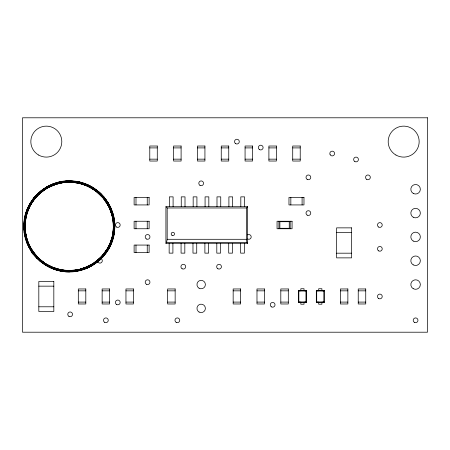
<?xml version="1.0" encoding="UTF-8"?>
<svg xmlns="http://www.w3.org/2000/svg" width="450" height="450" viewBox="0 0 450 450"><rect width="100%" height="100%" fill="white"/><g stroke="black" fill="none" stroke-linecap="round" stroke-linejoin="round"><path stroke-width="0.67" d="M59.929 270.827C85.365 277.054 112.736 256.871 114.559 230.805C117.624 206.066 96.981 181.845 72.067 180.962C47.233 178.796 23.782 200.317 23.805 225.242C22.551 250.138 44.916 272.784 69.823 271.851C69.722 269.094 62.089 271.744 60.114 269.961C54.804 268.824 49.719 266.732 45.141 263.812C36.006 257.929 29.183 248.625 26.319 238.146C22.14 223.357 26.37 206.623 37.063 195.598C55.733 174.606 93.195 178.521 107.145 202.888C122.445 225.776 110.177 260.319 83.886 268.453C58.297 278.331 27.416 258.969 25.054 231.688L26.258 237.932M24.784 228.521C21.459 190.524 70.909 166.624 98.617 192.836C113.608 205.566 118.198 228.555 109.237 246.077C98.888 268.447 68.788 277.813 47.571 265.269C27.27 254.492 18.714 227.047 29.329 206.651C39.679 184.286 69.778 174.915 90.996 187.459C129.364 208.282 116.021 267.677 73.063 270.759L73.142 271.693M70.296 182.295L70.307 181.834L67.129 181.868L63.962 182.138L64.018 182.599C74.447 181.339 85.264 183.954 93.966 189.838L94.213 189.472M71.426 270.63L68.259 270.877L61.943 270.242M73.89 182.053L70.307 181.828L63.979 182.301M26.179 215.1L24.93 222.165L24.744 225.338L25.211 225.349C25.464 210.606 33.677 196.346 46.311 188.741L46.069 188.347L51.806 185.383M25.808 219.088L25.352 219.015L24.992 222.171L24.846 228.516M25.239 222.193L25.357 231.654L26.556 237.847M113.822 227.391L113.22 233.719L112.764 233.64L113.355 227.379L113.051 221.096L113.507 221.04L112.309 214.802L111.853 214.92L109.794 208.98L110.216 208.8L112.438 215.297M113.434 227.379C113.619 253.339 87.457 274.978 61.993 269.921M113.406 230.546L113.552 224.224L112.793 217.946M113.754 224.213L113.608 230.563L113.169 230.524M23.906 228.561L24.514 218.644M23.934 225.248L25.262 215.415M66.504 271.755L66.561 270.832M72.011 181.896L72.067 180.962M43.751 262.873L47.036 264.966L47.273 264.561L52.931 267.306L58.922 269.213L65.126 270.253L65.087 270.714L58.815 269.668L51.621 267.266M73.44 182.481L73.485 182.019L79.751 183.06L86.946 185.462M25.166 222.188L25.577 219.049M113.332 230.535C112.433 239.979 108.416 249.075 102.043 256.101M113.057 233.691L113.614 224.218M113.574 230.558L111.628 239.867L109.271 245.751M63.197 271.446L63.321 270.517M75.246 182.216L75.375 181.282M114.058 234.09L114.705 227.486L114.424 220.854M62.01 269.843L61.931 270.298L58.821 269.64L55.761 268.785L55.896 268.363M76.562 182.886L76.635 182.453L82.794 183.977M165.921 243.292L166.551 242.657L167.186 239.293L167.186 207.973L165.921 206.708L165.921 243.292L247.612 243.292L247.612 206.708L165.921 206.708M25.453 219.032C26.848 210.679 30.735 202.798 36.377 196.498M26.145 215.933L25.099 222.182L24.953 228.51M25.65 219.06C27.051 210.752 30.864 202.882 36.523 196.633M112.995 233.679L111.51 239.828L109.164 245.7M109.237 246.077L111.729 239.895L113.198 233.713L112.388 237.634M59.917 270.883L60.114 269.961M78.452 182.768L78.643 181.862L81.866 182.666L81.613 183.555M113.304 237.319L113.985 234.079M58.815 269.662L58.922 269.213M79.644 183.516L79.751 183.066M25.982 215.893L29.329 206.651M26.207 215.949C28.896 204.615 36.309 194.648 46.153 188.482M29.543 207.101C25.414 215.623 24.131 225.461 25.926 234.759M82.524 268.903L89.73 265.95L95.153 262.637L94.883 262.254L101.925 255.994L107.477 248.377L110.222 242.719L112.134 236.722L112.579 236.835M33.986 197.691L30.223 203.158L27.264 209.093L25.194 215.398L26.049 215.606M56.953 269.179L56.694 270.079L53.544 269.032L53.865 268.161M113.186 233.938L114.097 234.096L112.455 240.525L109.935 246.662L106.543 252.36M82.676 184.365L82.811 183.926M84.707 184.567L85.028 183.69M111.24 243.613L112.388 240.502M52.931 267.306L52.762 267.733L49.849 266.456L44.359 263.256L36.922 256.984M85.635 185.428L85.809 185.001L88.718 186.278L94.821 189.855M53.556 268.988L50.49 267.727L50.85 266.929M87.716 185.805L88.104 184.95M50.051 266.034L49.849 266.451L52.779 267.683M76.584 182.728C86.006 184.286 94.573 189.023 101.222 195.862M88.718 186.283L88.515 186.699M29.194 206.933L32.366 201.42L37.063 195.598M109.221 245.728L106.059 251.213M107.831 248.58L109.316 245.773M101.503 257.136L106.2 251.308L109.373 245.801M28.699 206.1L30.285 203.192M47.942 265.472L47.492 266.293M90.624 187.256L91.074 186.435L93.904 188.179M91.294 188.173L91.513 187.791M32.394 201.437L29.222 206.944L29.616 207.135M107.786 248.558L104.237 253.811L99.939 258.463M45.141 263.812L44.634 264.6L50.49 267.727M93.426 188.921L93.932 188.134M44.359 263.256L44.601 262.89C32.338 254.711 24.784 240.092 25.211 225.349M32.687 201.639C36.827 195.547 42.48 190.519 49.016 187.127M89.623 265.742C96.176 262.333 101.852 257.287 106.003 251.179M32.079 200.407C37.148 193.162 44.359 187.459 52.577 184.191M42.474 261.951L41.912 262.699L39.341 260.589L39.949 259.898M96.092 190.783L96.654 190.035M106.487 252.321L99.956 259.791L91.952 265.657M41.788 261.382L42.058 261.039M96.778 191.346L96.508 191.694L103.252 198.27L108.45 206.134L108.861 205.926L110.228 208.794C105.553 198.124 96.666 189.315 85.748 185.147M98.617 192.836L99.236 192.127M39.656 259.009L39.347 259.352M98.91 193.725L99.208 193.399M43.914 189.743L38.514 194.147L36.292 196.425L36.641 196.74M36.343 196.464L38.559 194.192M36.416 196.537L38.633 194.265M94.652 262.991L102.274 256.309M167.186 207.973L246.347 207.973L247.612 206.708M306.411 302.332L306.017 301.939L306.017 291.004L306.411 290.61L298.44 290.61L298.44 302.332L306.411 302.332L306.411 290.61M298.44 302.332L298.834 301.939L298.834 291.004L298.44 290.61M324.281 302.332L323.887 301.939L323.887 291.004L324.281 290.61L316.311 290.61L316.311 302.332L324.281 302.332L324.281 290.61M316.311 302.332L316.704 301.939L316.704 291.004L316.311 290.61M36.922 258.317L37.581 257.664M100.986 195.064L101.655 194.406L99.225 192.139M29.239 245.897L33.013 252.236L37.063 257.136L37.344 256.866L31.59 249.379M108.72 205.999L103.438 198.124L96.694 191.458M37.069 257.13L41.811 261.36L49.894 266.355M37.401 256.809L41.917 261.225M101.166 195.919L101.498 195.598L105.553 200.492L109.328 206.837M38.587 194.226L43.476 190.187L48.887 186.879M38.728 194.366L46.226 188.606L54.782 184.567M99.838 258.362L92.34 264.127L83.784 268.166M35.381 255.268C34.959 257.332 28.952 250.239 31.534 250.026M103.191 197.466L103.899 196.852M103.612 197.977L103.252 198.27M34.971 254.739L35.314 254.458M32.602 253.271L33.362 252.714M105.21 200.014L105.964 199.463M88.014 185.153C97.082 189.304 104.698 196.47 109.378 205.144M37.108 257.091L33.019 252.231L33.396 251.966M105.171 200.768L105.547 200.498L107.106 203.271M95.153 262.631L92.498 264.381L92.256 263.987L86.67 266.878L80.724 268.937L80.848 269.381L77.749 270.107M107.032 202.708L107.82 202.219L110.886 208.102M31.264 249.581L31.657 249.339M106.909 203.394L107.286 203.164M51.727 185.451L46.069 188.347L43.414 190.097L43.684 190.474M46.187 188.544C51.874 185.102 58.236 182.678 64.879 182.031M89.679 265.849L97.605 260.612L102.229 256.264L101.925 255.994M46.581 187.014L49.511 185.462M30.786 250.493L29.126 247.618L29.908 247.202M108.664 205.526L109.491 205.088M91.986 265.719L86.017 268.605L79.689 270.591M30.116 246.594C27.872 245.413 27.287 240.03 26.128 237.431M48.943 186.992L57.78 183.566M60.818 182.632L60.907 183.088L54.833 184.719L49.056 187.2L48.853 186.806M86.788 267.154L89.724 265.944L86.828 267.249M28.491 244.277L27.647 244.648L26.421 241.56L27.293 241.251M110.076 208.457L110.925 208.086M85.989 268.543L89.078 267.322L88.672 266.479M31.523 249.424L28.626 243.816L26.634 237.831M28.772 243.748C26.781 242.797 26.595 237.206 25.571 234.827M51.716 185.422L56.042 183.825M51.868 185.782L57.819 183.713L64.007 182.52M86.76 267.092L77.704 269.876M86.811 267.204L80.831 269.331L73.688 270.697M80.848 269.392L86.85 267.3L86.67 266.878M52.554 184.123L62.128 181.457L68.743 180.894L68.754 181.817M111.274 211.483L112.163 211.168L113.141 214.341L113.901 217.575L112.995 217.755M27.203 240.969L27.636 240.817M110.931 211.916L111.369 211.764L110.199 208.806M25.217 231.671L27.354 240.913L25.774 234.787M54.737 184.433L60.851 182.79M80.803 269.229L83.835 268.296M25.414 238.393L26.319 238.146M112.252 214.588L113.153 214.341M26.286 237.921L26.713 237.808M57.746 183.448L63.973 182.244M57.797 183.639L63.996 182.441L73.457 182.317M80.769 269.094C67.528 272.717 52.723 269.691 41.962 261.163M80.82 269.286L74.593 270.489M58.894 182.205L68.749 181.007L75.358 181.412M25.571 234.979L24.654 235.159L24.143 231.874L25.059 231.761M79.672 270.523C71.061 272.537 61.886 271.974 53.584 268.926M25.549 234.833L26.004 234.743M113.49 221.046L112.995 217.907L112.562 217.991L111.853 214.92M60.823 182.655L67.129 181.896L67.151 182.334M60.863 182.857L67.14 182.098M64.676 270.681L71.438 270.866L71.415 270.399L77.659 269.646L77.749 270.101M77.715 269.944L71.432 270.697M113.507 220.967L114.441 220.854M25.082 231.688L25.515 231.632M74.61 270.596L68.259 270.9L68.271 270.439L65.126 270.253M23.844 228.566L25.251 228.499M113.316 224.235L114.722 224.167M67.134 181.974L76.607 182.588L82.766 184.078M67.146 182.25L70.301 182.211M68.259 270.793L74.599 270.534L74.554 270.135M149.777 147.904L157.281 147.904M173.599 147.904L181.102 147.904M197.426 147.904L204.93 147.904M221.248 147.904L228.752 147.904M245.07 147.904L252.574 147.904M268.898 147.904L276.401 147.904M292.719 147.904L300.223 147.904M149.777 159.159L157.281 159.159M173.599 159.159L181.102 159.159M197.426 159.159L204.93 159.159M221.248 159.159L228.752 159.159M245.07 159.159L252.574 159.159M268.898 159.159L276.401 159.159M292.719 159.159L300.223 159.159M336.617 232.549L351.619 232.549M167.186 239.293L246.347 239.293L246.982 242.657L247.612 243.292M166.551 242.657L246.982 242.657M336.617 253.187L351.619 253.187M38.818 286.155L53.826 286.155M298.581 290.751L300.831 290.751L300.831 288.731L304.02 288.731L304.02 290.751L306.276 290.751L306.276 302.192L304.02 302.192L304.02 304.211L300.831 304.211L300.831 302.192L298.581 302.192M324.141 290.751L321.891 290.751L321.891 288.731L318.701 288.731L318.701 290.751L316.446 290.751L316.446 302.192L318.701 302.192L318.701 304.211L321.891 304.211L321.891 302.192L324.141 302.192M78.306 290.841L85.809 290.841M102.133 290.841L109.637 290.841M125.955 290.841L133.459 290.841M167.648 290.841L175.151 290.841M233.162 290.841L240.666 290.841M256.984 290.841L264.488 290.841M280.806 290.841L288.309 290.841M340.363 290.841L347.867 290.841M358.234 290.841L365.738 290.841M298.834 291.004L306.017 291.004M316.704 291.004L323.887 291.004M298.834 301.939L306.017 301.939M316.704 301.939L323.887 301.939M78.306 302.096L85.809 302.096M102.133 302.096L109.637 302.096M125.955 302.096L133.459 302.096M167.648 302.096L175.151 302.096M233.162 302.096L240.666 302.096M256.984 302.096L264.488 302.096M280.806 302.096L288.309 302.096M340.363 302.096L347.867 302.096M358.234 302.096L365.738 302.096M38.818 306.787L53.826 306.787M113.355 227.379L113.794 227.391M23.822 225.242L24.744 225.264M113.822 227.464L114.761 227.486M70.307 181.856L73.479 182.042M70.301 182.059L76.601 182.655M68.259 270.737L61.959 270.141L55.8 268.656M24.936 222.165L25.397 222.21M24.024 221.929L24.947 222.019M113.625 230.715L114.559 230.805M73.479 182.076L76.629 182.486M73.446 182.396L79.661 183.437L85.663 185.349M75.364 181.339L78.638 181.907M24.469 218.638L25.38 218.796M61.971 270.073L52.847 267.519M25.988 215.899L26.438 216.006M78.621 181.974C87.278 183.803 95.344 188.207 101.565 194.496M112.517 237.122L113.372 237.336M26.843 212.833L27.208 212.951M111.285 239.754L111.724 239.895M84.954 183.893C64.097 175.719 38.379 185.906 28.777 206.145C18.968 224.961 24.874 250.048 42.041 262.524C59.659 276.362 87.221 274.016 102.246 257.4C117.062 242.201 118.637 216.478 105.789 199.592M112.494 240.536L111.617 240.249M26.061 212.186L26.949 212.479M82.783 184.022L85.77 185.096M82.744 184.14L91.412 187.971M55.867 268.442C48.859 266.192 42.441 262.181 37.344 256.866M55.783 268.706C42.727 264.414 31.776 254.002 27.354 240.913M27.917 209.841L28.344 210.015M110.222 242.719L110.649 242.888M85.011 183.741L91.046 186.486M27.208 209.07L28.074 209.43M110.492 243.304L111.358 243.658M85.798 185.018L88.706 186.3M108.951 245.599L109.367 245.796M28.586 206.044L29.424 206.466M109.142 246.268L109.986 246.684M88.582 186.553L96.604 191.565M30.69 204.126L31.089 204.356M107.477 248.377L107.876 248.608M30.178 203.13L30.982 203.608M107.584 249.12L108.394 249.604M91.446 187.909L94.134 189.591M32.372 201.426L32.754 201.684M105.812 251.044L106.194 251.303M31.978 200.334L32.743 200.874M105.823 251.859L106.594 252.394M44.702 264.493L39.414 260.505L34.706 255.842M96.795 191.323L94.224 189.45L101.644 195.744M94.095 189.647L101.334 195.756M34.374 198.956L34.611 199.142M104.023 253.637L104.321 253.873M33.975 197.685L34.706 198.276M103.866 254.458L104.591 255.049L102.403 257.546L101.722 256.905M36.163 195.182L36.844 195.823M38.52 194.153L38.841 194.484M99.731 258.244L100.046 258.581M101.616 194.445L103.86 196.892M38.526 192.847L39.161 193.539M99.405 259.194L100.041 259.881L97.504 262.029L96.93 261.304M37.001 258.238L30.842 250.453M101.379 195.711L105.418 200.593M101.278 195.806L103.376 198.169M35.19 254.559L37.288 256.922M40.894 192.037L41.192 192.392M97.38 260.336L97.672 260.691M103.804 196.937L105.862 199.536M41.057 190.693L41.636 191.43M103.32 198.219L106.976 203.349L109.867 208.946M35.134 254.61L29.908 246.701M94.821 263.993L94.303 263.227M43.734 188.724L44.263 189.501M33.064 252.203L29.728 246.797M46.553 186.964L47.019 187.774M92.008 265.753L91.547 264.954M107.044 203.31L111.082 211.86M89.516 265.534L89.702 265.894M49.494 185.422L49.894 186.255M27.681 244.631L29.126 247.618M108.771 205.971L110.126 208.839M108.658 206.027L112.084 214.864M28.699 243.782L30.043 246.634M28.446 243.894L29.796 246.763M51.716 185.428L51.896 185.856M110.824 208.131L113.794 217.597L114.632 227.486M52.532 184.072L52.875 184.944M85.691 267.784L86.034 268.656M27.748 244.603L25.532 238.359L23.974 228.561M110.07 208.862L112.86 217.929M27.484 240.868L28.626 243.816M54.833 184.719L54.681 184.281L57.718 183.341L57.842 183.791M83.734 268.014L83.886 268.447M55.665 182.964L55.946 183.859M82.626 268.875L82.907 269.769M111.313 211.781L112.961 217.912M111.009 211.888L112.641 217.974L113.394 224.229M58.866 182.087L59.079 182.998M79.487 269.736L79.701 270.647M112.011 214.881L113.209 221.079L113.513 227.385M62.128 181.44L62.274 182.368M76.292 270.36L76.438 271.288M112.916 217.918L113.676 224.218M25.65 234.81L24.896 228.516M65.424 181.041L65.503 181.974M25.02 228.51L25.284 231.66M302.096 197.426L302.096 204.93M290.841 197.426L290.841 204.93M290.188 221.248L290.188 228.752M278.933 221.248L278.933 228.752M246.347 207.973L246.347 239.293M244.564 206.708L244.564 196.864L240.812 196.864L240.812 206.708M244.378 243.292L244.378 253.136L240.626 253.136L240.626 243.292M232.656 206.708L232.656 196.864L228.904 196.864L228.904 206.708M232.464 243.292L232.464 253.136L228.713 253.136L228.713 243.292M220.742 206.708L220.742 196.864L216.99 196.864L216.99 206.708M220.556 243.292L220.556 253.136L216.804 253.136L216.804 243.292M208.828 206.708L208.828 196.864L205.076 196.864L205.076 206.708M208.643 243.292L208.643 253.136L204.891 253.136L204.891 243.292M196.92 206.708L196.92 196.864L193.168 196.864L193.168 206.708M196.729 243.292L196.729 253.136L192.977 253.136L192.977 243.292M185.006 206.708L185.006 196.864L181.254 196.864L181.254 206.708M184.821 243.292L184.821 253.136L181.069 253.136L181.069 243.292M173.093 206.708L173.093 196.864L169.341 196.864L169.341 206.708M172.907 243.292L172.907 253.136L169.155 253.136L169.155 243.292M147.246 197.426L147.246 204.93M147.246 221.248L147.246 228.752M147.246 245.07L147.246 252.574M135.99 197.426L135.99 204.93M135.99 221.248L135.99 228.752M135.99 245.07L135.99 252.574M247.635 234.849A2.385 2.385 0 0 1 251.207 236.914A2.385 2.385 0 0 1 247.635 238.972M101.115 258.671A2.385 2.385 0 0 1 101.61 262.418A2.385 2.385 0 0 1 97.864 261.928M24.345 221.957C21.296 246.516 41.794 270.557 66.521 271.434C89.972 273.414 112.461 254.239 114.221 230.771C117.27 206.218 96.772 182.171 72.045 181.294C48.594 179.319 26.106 198.489 24.345 221.957M24.48 221.974C21.437 246.454 41.873 270.428 66.532 271.299C89.91 273.274 112.337 254.16 114.092 230.76C117.129 206.274 96.694 182.306 72.039 181.429C48.656 179.46 26.229 198.574 24.48 221.974M24.626 221.985C21.594 246.392 41.962 270.281 66.538 271.153C89.843 273.116 112.191 254.064 113.94 230.743C116.972 206.342 96.604 182.447 72.028 181.575C48.724 179.612 26.376 198.664 24.626 221.985M24.784 222.002C21.763 246.319 42.058 270.129 66.549 270.996C89.769 272.953 112.044 253.969 113.782 230.726C116.803 206.409 96.508 182.604 72.017 181.732C48.797 179.775 26.527 198.759 24.784 222.002M427.5 117.793L22.5 117.793L22.5 332.207L427.5 332.207L427.5 117.793M157.281 146.025L149.777 146.025L149.777 161.032L157.281 161.032L157.281 146.025M181.102 146.025L173.599 146.025L173.599 161.032L181.102 161.032L181.102 146.025M204.93 146.025L197.426 146.025L197.426 161.032L204.93 161.032L204.93 146.025M228.752 146.025L221.248 146.025L221.248 161.032L228.752 161.032L228.752 146.025M252.574 146.025L245.07 146.025L245.07 161.032L252.574 161.032L252.574 146.025M276.401 146.025L268.898 146.025L268.898 161.032L276.401 161.032L276.401 146.025M300.223 146.025L292.719 146.025L292.719 161.032L300.223 161.032L300.223 146.025M149.119 197.426L134.117 197.426L134.117 204.93L149.119 204.93L149.119 197.426M303.975 197.426L288.968 197.426L288.968 204.93L303.975 204.93L303.975 197.426M149.119 221.248L134.117 221.248L134.117 228.752L149.119 228.752L149.119 221.248M292.061 221.248L277.054 221.248L277.054 228.752L292.061 228.752L292.061 221.248M289.249 221.715L279.872 221.715L279.872 228.285L289.249 228.285L289.249 221.715M351.619 227.863L336.617 227.863L336.617 257.873L351.619 257.873L351.619 227.863M149.119 245.07L134.117 245.07L134.117 252.574L149.119 252.574L149.119 245.07M53.826 281.464L38.818 281.464L38.818 311.479L53.826 311.479L53.826 281.464M85.809 288.968L78.306 288.968L78.306 303.975L85.809 303.975L85.809 288.968M109.637 288.968L102.133 288.968L102.133 303.975L109.637 303.975L109.637 288.968M133.459 288.968L125.955 288.968L125.955 303.975L133.459 303.975L133.459 288.968M175.151 288.968L167.648 288.968L167.648 303.975L175.151 303.975L175.151 288.968M240.666 288.968L233.162 288.968L233.162 303.975L240.666 303.975L240.666 288.968M264.488 288.968L256.984 288.968L256.984 303.975L264.488 303.975L264.488 288.968M288.309 288.968L280.806 288.968L280.806 303.975L288.309 303.975L288.309 288.968M347.867 288.968L340.363 288.968L340.363 303.975L347.867 303.975L347.867 288.968M365.738 288.968L358.234 288.968L358.234 303.975L365.738 303.975L365.738 288.968M413.207 217.215A4.764 4.764 0 0 0 420.351 213.086A4.764 4.764 0 0 0 413.207 208.963A4.764 4.764 0 0 0 413.207 217.215M38.582 155.031A15.486 15.486 0 0 0 61.807 141.615A15.486 15.486 0 0 0 38.582 128.205A15.486 15.486 0 0 0 38.582 155.031M395.933 155.031A15.486 15.486 0 0 0 419.164 141.615A15.486 15.486 0 0 0 395.933 128.205A15.486 15.486 0 0 0 395.933 155.031M354.836 161.55A2.385 2.385 0 0 0 358.414 159.486A2.385 2.385 0 0 0 354.836 157.421A2.385 2.385 0 0 0 354.836 161.55M330.142 154.721A2.385 2.385 0 0 0 334.271 154.721A2.385 2.385 0 0 0 332.207 151.149A2.385 2.385 0 0 0 330.142 154.721M235.721 143.679A2.385 2.385 0 0 0 239.293 141.615A2.385 2.385 0 0 0 235.721 139.556A2.385 2.385 0 0 0 235.721 143.679M199.986 185.372A2.385 2.385 0 0 0 203.558 183.308A2.385 2.385 0 0 0 199.986 181.243A2.385 2.385 0 0 0 199.986 185.372M378.664 298.536A2.385 2.385 0 0 0 382.236 296.471A2.385 2.385 0 0 0 378.664 294.407A2.385 2.385 0 0 0 378.664 298.536M378.664 250.886A2.385 2.385 0 0 0 382.236 248.822A2.385 2.385 0 0 0 378.664 246.763A2.385 2.385 0 0 0 378.664 250.886M366.75 179.415A2.385 2.385 0 0 0 370.322 177.351A2.385 2.385 0 0 0 366.75 175.292A2.385 2.385 0 0 0 366.75 179.415M378.664 227.064A2.385 2.385 0 0 0 382.236 225A2.385 2.385 0 0 0 378.664 222.936A2.385 2.385 0 0 0 378.664 227.064M414.399 322.358A2.385 2.385 0 0 0 417.971 320.293A2.385 2.385 0 0 0 414.399 318.229A2.385 2.385 0 0 0 414.399 322.358M176.164 322.358A2.385 2.385 0 0 0 179.736 320.293A2.385 2.385 0 0 0 176.164 318.229A2.385 2.385 0 0 0 176.164 322.358M307.192 179.415A2.385 2.385 0 0 0 310.764 177.351A2.385 2.385 0 0 0 307.192 175.292A2.385 2.385 0 0 0 307.192 179.415M307.192 215.151A2.385 2.385 0 0 0 310.764 213.086A2.385 2.385 0 0 0 307.192 211.028A2.385 2.385 0 0 0 307.192 215.151M146.385 284.237A2.385 2.385 0 0 0 149.957 282.178A2.385 2.385 0 0 0 146.385 280.114A2.385 2.385 0 0 0 146.385 284.237M217.851 268.757A2.385 2.385 0 0 0 221.428 266.692A2.385 2.385 0 0 0 217.851 264.628A2.385 2.385 0 0 0 217.851 268.757M116.601 227.064A2.385 2.385 0 0 0 120.178 225A2.385 2.385 0 0 0 116.601 222.936A2.385 2.385 0 0 0 116.601 227.064M182.115 268.757A2.385 2.385 0 0 0 185.692 266.692A2.385 2.385 0 0 0 182.115 264.628A2.385 2.385 0 0 0 182.115 268.757M116.601 304.487A2.385 2.385 0 0 0 120.178 302.428A2.385 2.385 0 0 0 116.601 300.364A2.385 2.385 0 0 0 116.601 304.487M68.957 316.401A2.385 2.385 0 0 0 72.529 314.336A2.385 2.385 0 0 0 68.957 312.277A2.385 2.385 0 0 0 68.957 316.401M271.457 306.872A2.385 2.385 0 0 0 275.029 304.808A2.385 2.385 0 0 0 271.457 302.743A2.385 2.385 0 0 0 271.457 306.872M104.692 322.358A2.385 2.385 0 0 0 108.264 320.293A2.385 2.385 0 0 0 104.692 318.229A2.385 2.385 0 0 0 104.692 322.358M146.385 238.972A2.385 2.385 0 0 0 149.957 236.914A2.385 2.385 0 0 0 146.385 234.849A2.385 2.385 0 0 0 146.385 238.972M259.543 149.636A2.385 2.385 0 0 0 263.115 147.572A2.385 2.385 0 0 0 259.543 145.513A2.385 2.385 0 0 0 259.543 149.636M413.207 288.686A4.764 4.764 0 0 0 420.351 284.558A4.764 4.764 0 0 0 413.207 280.434A4.764 4.764 0 0 0 413.207 288.686M413.207 264.864A4.764 4.764 0 0 0 420.351 260.736A4.764 4.764 0 0 0 413.207 256.607A4.764 4.764 0 0 0 413.207 264.864M413.207 241.037A4.764 4.764 0 0 0 420.351 236.914A4.764 4.764 0 0 0 413.207 232.785A4.764 4.764 0 0 0 413.207 241.037M413.207 193.393A4.764 4.764 0 0 0 420.351 189.264A4.764 4.764 0 0 0 413.207 185.136A4.764 4.764 0 0 0 413.207 193.393M199.069 312.036A4.219 4.219 0 0 0 205.397 308.385A4.219 4.219 0 0 0 199.069 304.729A4.219 4.219 0 0 0 199.069 312.036M199.069 288.214A4.219 4.219 0 0 0 205.397 284.558A4.219 4.219 0 0 0 199.069 280.901A4.219 4.219 0 0 0 199.069 288.214M172.041 235.373A1.659 1.659 0 0 0 174.532 233.938A1.659 1.659 0 0 0 172.041 232.498A1.659 1.659 0 0 0 172.041 235.373"/></g></svg>
